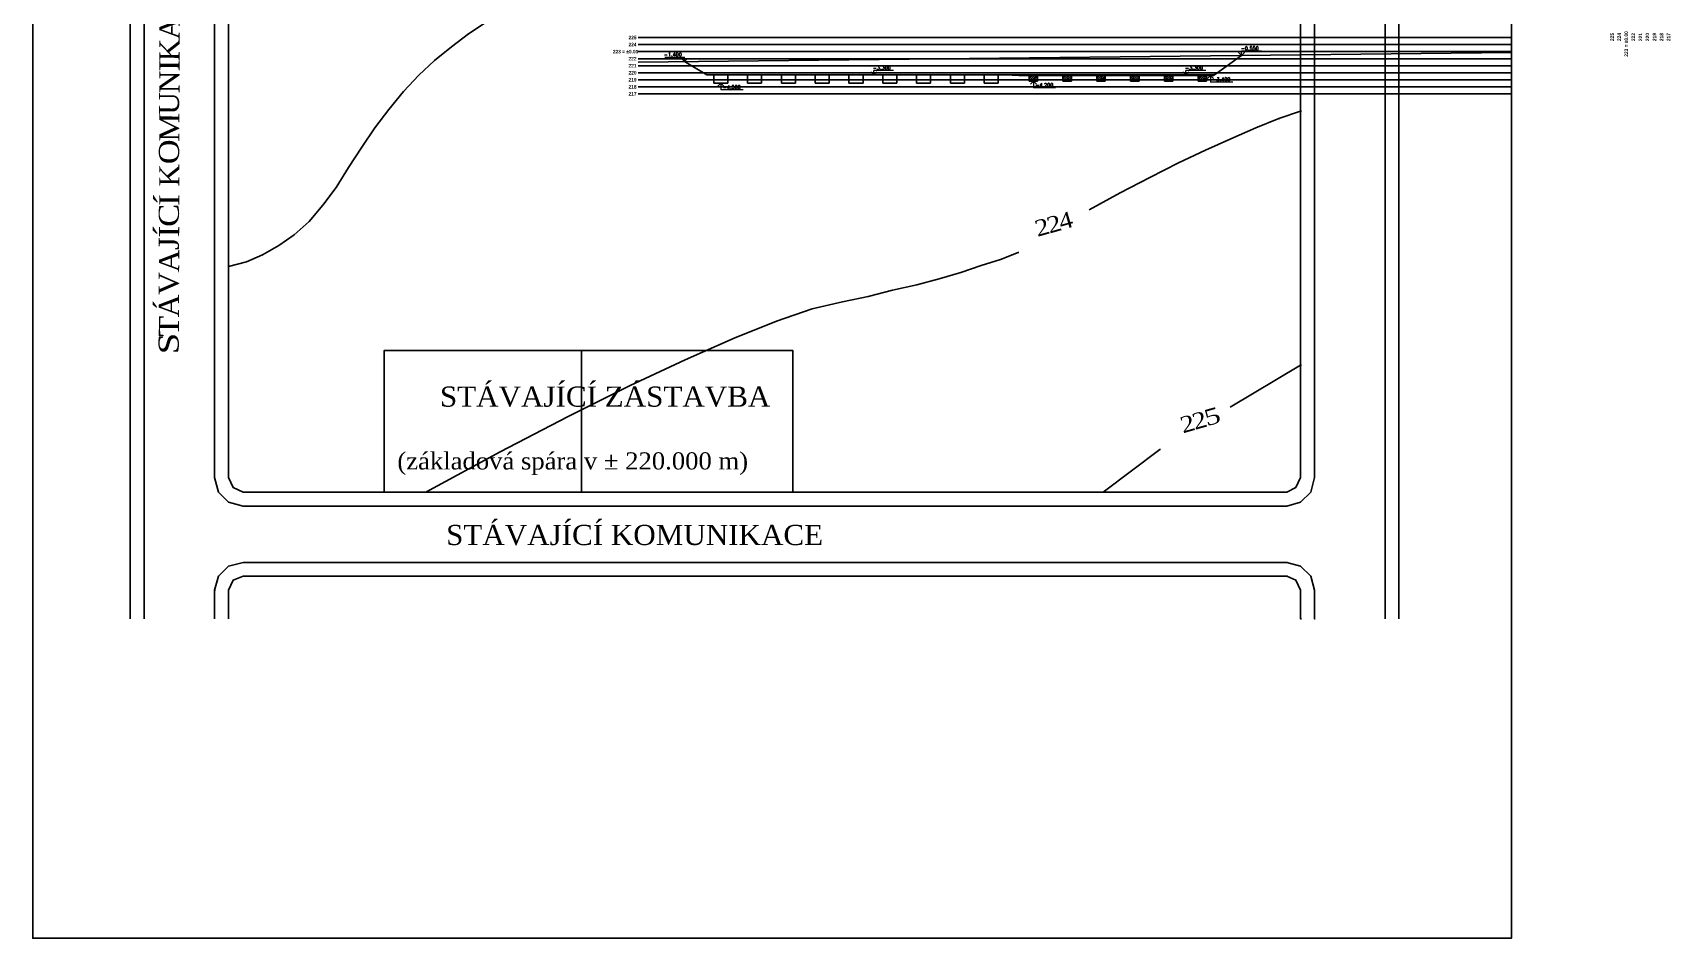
# Model space of a CAD drawing. Header units: millimetres. Extents: x -51 to 2999949, y -1641567 to 415040.
# Drawn here: x 929949 to 1162515, y -962091 to -833509 of the extents above; entities that cross this region are included whole.
import ezdxf

# ---------------------------------------------------------------- set-up
doc = ezdxf.new("R2010")
doc.units = ezdxf.units.MM
doc.header["$LTSCALE"] = 75
doc.header["$MEASUREMENT"] = 0
doc.layers.get('0').update_dxf_attribs({"linetype": 'CONTINUOUS'})
for name, color, linetype in [('DNO', 210, 'CONTINUOUS'), ('TEXT hloubky ŘEZ', 255, 'CONTINUOUS'), ('ŘEZ bílá', 251, 'CONTINUOUS'), ('ŘEZ červená', 10, 'CONTINUOUS'), ('šrafy', 90, 'CONTINUOUS')]:
    doc.layers.add(name, color=color, linetype=linetype)
doc.layers.add('texty', color=255, linetype='CONTINUOUS', lineweight=15)
doc.styles.add('romans', font='romans.shx')
doc.styles.add('TIMESNEWROMAN', font='times.ttf')
doc.styles.add('ŘEZ HLOUBKY', font='ariblk.ttf', dxfattribs={"width": 0.75, "height": 500})
pattern_1 = [(45, (2149.33, -1021092.52), (-132.58252, 132.58252), [])]
pattern_2 = [(45, (2149.33, -1021092.52), (-132.58252, 132.58252), [])]

# ---------------------------------------------------------------- blocks, each defined once
blk = doc.blocks.new('*U28')
at = {"layer": 'DNO'}
for p, q in [((-1000, 600), (-1000, -600)), ((1000, -600), (1000, 600)), ((-1000, -600), (1000, -600))]:
    blk.add_line(p, q, dxfattribs=at)
blk = doc.blocks.new('*U29')
at = {"layer": 'DNO', "color": 0, "linetype": 'ByBlock', "lineweight": -2, "transparency": 16777216}
for p in [(0, 0), (4800, 0), (9600, 0), (14400, 0), (19200, 0), (24000, 0), (28800, 0), (33600, 0), (38400, 0)]:
    blk.add_blockref('*U28', p, dxfattribs=at)

msp = doc.modelspace()

# ---------------------------------------------------------------- hatches: boundary and pattern name
at = {"layer": 'šrafy'}
h = msp.add_hatch(dxfattribs=at)
h.set_pattern_fill('ANSI31', color=256, scale=1500)
h.set_pattern_definition(pattern_1)
h.paths.add_polyline_path([(1070019.7798, -839489.4871), (1068069.7798, -839489.4871), (1070019.7798, -839589.4871)])
h = msp.add_hatch(dxfattribs=at)
h.set_pattern_fill('ANSI31', color=256, scale=1500)
h.set_pattern_definition(pattern_1)
h.paths.add_polyline_path([(1072669.7798, -839489.4871), (1070019.7798, -839489.4871), (1070019.7798, -839589.4871), (1072669.7798, -839589.4871)])
h = msp.add_hatch(dxfattribs=at)
h.set_pattern_fill('ANSI31', color=256, scale=1500)
h.set_pattern_definition(pattern_1)
h.paths.add_polyline_path([(1076269.7798, -839489.4871), (1072669.7798, -839489.4871), (1072669.7798, -839589.4871), (1076269.7798, -839589.4871)])
h = msp.add_hatch(dxfattribs=at)
h.set_pattern_fill('ANSI31', color=256, scale=1500)
h.set_pattern_definition(pattern_1)
h.paths.add_polyline_path([(1097669.7798, -839489.4871), (1076269.7798, -839489.4871), (1076269.7798, -839589.4871), (1097669.7798, -839589.4871)])
h = msp.add_hatch(dxfattribs=at)
h.set_pattern_fill('ANSI31', color=256, scale=1500)
h.set_pattern_definition(pattern_1)
h.paths.add_polyline_path([(1097805.5361, -839489.4871), (1097669.7798, -839489.4871), (1097669.7798, -839589.4871)])
h = msp.add_hatch(dxfattribs=at)
h.set_pattern_fill('ANSI31', color=256, scale=1500)
h.set_pattern_definition(pattern_2)
h.paths.add_polyline_path([(1072669.7798, -839589.4871), (1071469.7798, -839589.4871), (1071469.7798, -840189.4871), (1072669.7798, -840189.4871)])
h = msp.add_hatch(dxfattribs=at)
h.set_pattern_fill('ANSI31', color=256, scale=1500)
h.set_pattern_definition(pattern_2)
h.paths.add_polyline_path([(1072669.7798, -840189.4871), (1071469.7798, -840189.4871), (1071469.7798, -840389.4871), (1072669.7798, -840389.4871)])
h = msp.add_hatch(dxfattribs=at)
h.set_pattern_fill('ANSI31', color=256, scale=1500)
h.set_pattern_definition(pattern_2)
h.paths.add_polyline_path([(1077469.7798, -839589.4871), (1076269.7798, -839589.4871), (1076269.7798, -840189.4871), (1077469.7798, -840189.4871)])
h = msp.add_hatch(dxfattribs=at)
h.set_pattern_fill('ANSI31', color=256, scale=1500)
h.set_pattern_definition(pattern_2)
h.paths.add_polyline_path([(1077469.7798, -840189.4871), (1076269.7798, -840189.4871), (1076269.7798, -840389.4871), (1077469.7798, -840389.4871)])
h = msp.add_hatch(dxfattribs=at)
h.set_pattern_fill('ANSI31', color=256, scale=1500)
h.set_pattern_definition(pattern_2)
h.paths.add_polyline_path([(1082269.7798, -839589.4871), (1081069.7798, -839589.4871), (1081069.7798, -840189.4871), (1082269.7798, -840189.4871)])
h = msp.add_hatch(dxfattribs=at)
h.set_pattern_fill('ANSI31', color=256, scale=1500)
h.set_pattern_definition(pattern_2)
h.paths.add_polyline_path([(1082269.7798, -840189.4871), (1081069.7798, -840189.4871), (1081069.7798, -840389.4871), (1082269.7798, -840389.4871)])
h = msp.add_hatch(dxfattribs=at)
h.set_pattern_fill('ANSI31', color=256, scale=1500)
h.set_pattern_definition(pattern_2)
h.paths.add_polyline_path([(1087069.7798, -839589.4871), (1085869.7798, -839589.4871), (1085869.7798, -840189.4871), (1087069.7798, -840189.4871)])
h = msp.add_hatch(dxfattribs=at)
h.set_pattern_fill('ANSI31', color=256, scale=1500)
h.set_pattern_definition(pattern_2)
h.paths.add_polyline_path([(1087069.7798, -840189.4871), (1085869.7798, -840189.4871), (1085869.7798, -840389.4871), (1087069.7798, -840389.4871)])
h = msp.add_hatch(dxfattribs=at)
h.set_pattern_fill('ANSI31', color=256, scale=1500)
h.set_pattern_definition(pattern_2)
h.paths.add_polyline_path([(1091869.7798, -839589.4871), (1090669.7798, -839589.4871), (1090669.7798, -840189.4871), (1091869.7798, -840189.4871)])
h = msp.add_hatch(dxfattribs=at)
h.set_pattern_fill('ANSI31', color=256, scale=1500)
h.set_pattern_definition(pattern_2)
h.paths.add_polyline_path([(1091869.7798, -840189.4871), (1090669.7798, -840189.4871), (1090669.7798, -840389.4871), (1091869.7798, -840389.4871)])
h = msp.add_hatch(dxfattribs=at)
h.set_pattern_fill('ANSI31', color=256, scale=1500)
h.set_pattern_definition(pattern_2)
h.paths.add_polyline_path([(1096669.7798, -839589.4871), (1095469.7798, -839589.4871), (1095469.7798, -840189.4871), (1096669.7798, -840189.4871)])
h = msp.add_hatch(dxfattribs=at)
h.set_pattern_fill('ANSI31', color=256, scale=1500)
h.set_pattern_definition(pattern_2)
h.paths.add_polyline_path([(1096669.7798, -840189.4871), (1095469.7798, -840189.4871), (1095469.7798, -840389.4871), (1096669.7798, -840389.4871)])

# ---------------------------------------------------------------- linework, layer by layer
for p, q in [((959847.5854, -908738.3948), (1108142.3038, -908738.3948)), ((959847.5854, -910693.0242), (1108142.3038, -910693.0242))]:
    msp.add_line(p, q)
msp.add_lwpolyline([(929948.9938, -665091.3161), (929948.9938, -962091.3161), (1139948.9938, -962091.3161), (1139948.9938, -665091.3161)], close=True)
for points in [[(943799.0401, -916736.9497), (943799.0401, -814633.225), (943901.9177, -814633.225)], [(945779.3872, -916736.9497), (945779.3872, -814633.225), (945882.2648, -814633.225)], [(955784.0135, -814633.225), (955784.0135, -896650.5502), (956324.1064, -898733.775), (957764.3607, -900174.0292), (959847.5854, -900714.1221), (1108039.4327, -900714.1221), (1110019.7798, -900174.0292), (1111460.0406, -898733.775), (1112000.127, -896650.5502), (1112000.127, -814633.225), (1112103.0111, -814633.225)], [(957764.3607, -814633.225), (957764.3607, -896650.5502), (958407.3312, -898065.0867), (959847.5854, -898733.775), (1108039.4327, -898733.775), (1109351.0915, -898065.0867), (1110019.7798, -896650.5502), (1110019.7798, -814633.225), (1110122.664, -814633.225)], [(1122004.7468, -916736.9497), (1122004.7468, -814633.225), (1122107.6179, -814633.225)], [(1123985.0939, -916736.9497), (1123985.0939, -814633.225), (1124087.9781, -814633.225)], [(957764.3607, -866688.1198), (960284.8072, -866019.4315), (962599.4985, -865042.1168), (964914.1898, -863704.7402), (967100.2922, -862187.3261), (969183.5169, -860309.8501), (971163.8641, -857995.1588), (973041.3401, -855474.7253), (974790.2207, -852619.9216), (976667.6902, -849765.1439), (978545.1662, -847013.2243), (980525.5133, -844389.9067), (982608.7381, -841869.4601), (984794.8405, -839554.7689), (987006.6607, -837471.5506), (989424.2296, -835491.1904), (991841.7985, -833639.4452), (994362.2451, -831993.4292)], [(1080005.9204, -858663.8602), (1084403.843, -856246.2847), (1088595.9972, -854060.1823), (1092659.5756, -851976.951), (1096491.681, -850202.3592), (1100118.0311, -848556.3562), (1103641.5101, -847013.2243), (1106933.5292, -845701.5655), (1107062.118, -845701.5655)], [(1106933.5292, -845701.5655), (1110019.7798, -844621.3797), (1110122.664, -844621.3797)], [(1067377.9699, -865685.0874), (1069898.4164, -864707.7727), (1070001.2875, -864707.7727)], [(985797.873, -898733.775), (996342.5922, -893024.1936), (1006012.8679, -887983.3005), (1014808.7065, -883585.391), (1022627.2239, -879959.0409), (1029545.5799, -876898.4949), (1035589.5186, -874480.9194), (1040656.1295, -872706.3276), (1044951.1548, -871729.0129), (1048577.518, -870957.4535), (1052075.2792, -870083.0099), (1055495.8871, -869311.4375), (1058685.022, -868437.007), (1061771.2726, -867562.5634), (1064626.0633, -866559.5309), (1067377.9699, -865685.0874), (1067480.841, -865685.0874)], [(979856.825, -898733.775), (979856.825, -878647.382), (1037904.1968, -878647.382), (1037904.1968, -898733.775), (1007890.3439, -898733.775), (1007890.3439, -878647.382), (1007890.3439, -898733.775), (979856.825, -898733.775), (979959.7027, -898733.775)], [(1100015.16, -886671.6416), (1110019.7798, -880730.6003), (1110122.664, -880730.6003)], [(1081986.2675, -898733.775), (1090010.5402, -892689.8494), (1090113.4113, -892689.8494)], [(959847.5854, -908738.3948), (957764.3607, -909278.4877), (956324.1064, -910693.0242), (955784.0135, -912673.3778), (955886.8846, -912673.3778)], [(1112000.127, -912673.3778), (1111460.0406, -910693.0242), (1110019.7798, -909278.4877), (1108039.4327, -908738.3948), (1108142.3038, -908738.3948)], [(959847.5854, -910693.0242), (958407.3312, -911258.8414), (957764.3607, -912673.3778), (957867.2383, -912673.3778)], [(1110019.7798, -912673.3778), (1109351.0915, -911258.8414), (1108039.4327, -910693.0242), (1108142.3038, -910693.0242)], [(955784.0135, -916736.9497), (955784.0135, -912673.3778), (955886.8846, -912673.3778)], [(957764.3607, -916736.9497), (957764.3607, -912673.3778), (957867.2383, -912673.3778)], [(1110019.7798, -912673.3778), (1110019.7798, -916736.9497), (1110122.664, -916736.9497)], [(1112000.127, -912673.3778), (1112000.127, -916736.9497), (1112103.0111, -916736.9497)]]:
    msp.add_lwpolyline(points)
at = {"layer": 'DNO'}
for p, q in [((1097805.5361, -839489.4871), (1101640.6933, -836738.1171)), ((1025669.7798, -839489.4871), (1022531.0495, -837602.6657)), ((1025669.7798, -839489.4871), (1068069.7798, -839489.4871)), ((1046869.7798, -839489.4871), (1025669.7798, -839489.4871)), ((1068069.7798, -839489.4871), (1097805.5361, -839489.4871)), ((1070019.7798, -839589.4871), (1068069.7798, -839489.4871)), ((1097669.7798, -839589.4871), (1097805.5361, -839489.4871)), ((1072669.7798, -839589.4871), (1070019.7798, -839589.4871)), ((1071469.7798, -840389.4871), (1071469.7798, -839589.4871)), ((1072669.7798, -840389.4871), (1071469.7798, -840389.4871)), ((1072669.7798, -839589.4871), (1076269.7798, -839589.4871)), ((1072669.7798, -839589.4871), (1072669.7798, -840389.4871)), ((1076269.7798, -839589.4871), (1097669.7798, -839589.4871)), ((1076269.7798, -840389.4871), (1076269.7798, -839589.4871)), ((1076269.7798, -840389.4871), (1077469.7798, -840389.4871)), ((1077469.7798, -839589.4871), (1077469.7798, -840389.4871)), ((1081069.7798, -840389.4871), (1081069.7798, -839589.4871)), ((1081069.7798, -840389.4871), (1082269.7798, -840389.4871)), ((1082269.7798, -839589.4871), (1082269.7798, -840389.4871)), ((1085869.7798, -840389.4871), (1085869.7798, -839589.4871)), ((1085869.7798, -840389.4871), (1087069.7798, -840389.4871)), ((1087069.7798, -839589.4871), (1087069.7798, -840389.4871)), ((1090669.7798, -840389.4871), (1090669.7798, -839589.4871)), ((1090669.7798, -840389.4871), (1091869.7798, -840389.4871)), ((1091869.7798, -839589.4871), (1091869.7798, -840389.4871)), ((1095469.7798, -840389.4871), (1095469.7798, -839589.4871)), ((1095469.7798, -840389.4871), (1096669.7798, -840389.4871)), ((1096669.7798, -840389.4871), (1096669.7798, -839589.4871))]:
    msp.add_line(p, q, dxfattribs=at)
at = {"layer": 'texty', "linetype": 'ByBlock', "lineweight": 20, "ltscale": 5}
for p, q in [((1019711.0495, -836990.0819), (1022531.0495, -836990.0819)), ((1022531.0495, -837602.6657), (1022104.7576, -837176.3738)), ((1022531.0495, -837602.6657), (1022531.0495, -836990.0819)), ((1022531.0495, -837602.6657), (1022957.3414, -837176.3738)), ((1101640.6933, -836738.1171), (1101214.4014, -836311.8252)), ((1101640.6933, -836738.1171), (1101640.6933, -836125.5333)), ((1104460.6933, -836125.5333), (1101640.6933, -836125.5333)), ((1101640.6933, -836738.1171), (1102066.9852, -836311.8252)), ((1049380.9141, -839489.4871), (1048954.6222, -839063.1952)), ((1049380.9141, -839489.4871), (1049380.9141, -838876.9033)), ((1052200.9141, -838876.9033), (1049380.9141, -838876.9033)), ((1049380.9141, -839489.4871), (1049807.206, -839063.1952)), ((1093727.4544, -839489.4871), (1093301.1625, -839063.1952)), ((1093727.4544, -839489.4871), (1093727.4544, -838876.9033)), ((1096547.4544, -838876.9033), (1093727.4544, -838876.9033)), ((1093727.4544, -839489.4871), (1094153.7463, -839063.1952)), ((1027669.7798, -840689.4871), (1027243.4879, -841115.7791)), ((1027669.7798, -840689.4871), (1028096.0717, -841115.7791)), ((1027669.7798, -840689.4871), (1027669.7798, -841631.3195)), ((1030826.4037, -841631.3195), (1027669.7798, -841631.3195)), ((1072069.7798, -840389.4871), (1071643.4879, -840815.7791)), ((1072069.7798, -840389.4871), (1072496.0717, -840815.7791)), ((1072069.7798, -840389.4871), (1072069.7798, -841331.3195)), ((1075226.4037, -841331.3195), (1072069.7798, -841331.3195)), ((1097217.8113, -839589.4871), (1096791.5194, -840015.7791)), ((1097217.8113, -839589.4871), (1097644.1033, -840015.7791)), ((1097217.8113, -839589.4871), (1097217.8113, -840531.3195)), ((1100374.4352, -840531.3195), (1097217.8113, -840531.3195))]:
    msp.add_line(p, q, dxfattribs=at)
at = {"layer": 'ŘEZ bílá'}
for p, q in [((1015914.6166, -834189.4871), (1139948.9938, -834189.4871)), ((1015914.6166, -835189.4871), (1139948.9938, -835189.4871)), ((1015914.6166, -836189.4871), (1139948.9938, -836189.4871)), ((1015914.6166, -837189.4871), (1139948.9938, -837189.4871)), ((1015914.6166, -838189.4871), (1139948.9938, -838189.4871)), ((1015914.6166, -839189.4871), (1139948.9938, -839189.4871)), ((1015914.6166, -840189.4871), (1139948.9938, -840189.4871)), ((1015914.6166, -841189.4871), (1139948.9938, -841189.4871)), ((1015914.6166, -842189.4871), (1139948.9938, -842189.4871))]:
    msp.add_line(p, q, dxfattribs=at)
at = {"layer": 'ŘEZ červená'}
msp.add_line((1139948.9938, -836317.8413), (1015914.6166, -837675.0648), dxfattribs=at)

# ---------------------------------------------------------------- block references
at = {"layer": 'DNO'}
msp.add_blockref('*U29', (1027669.7798, -840089.4871), dxfattribs=at)

# ---------------------------------------------------------------- texts
at = {"attachment_point": 7, "style": 'TIMESNEWROMAN'}
for s, insert, char_height, width, rotation in [('\\W1.04;A', (950793.6992, -834513.7449), 2863.05416, 4592.758633, 89.900411366), ('\\W1.03;K', (950793.6992, -837574.1078), 2863.05416, 4572.933721, 89.900411366), ('\\W1.02;N', (950793.7907, -842074.8753), 2863.05416, 4557.722998, 89.900411366), ('\\W1.19;I', (950793.7907, -839014.4994), 2863.05416, 3142.167689, 89.900411366), ('\\W1.04;U', (950768.243, -845161.126), 2863.05416, 4588.465591, 89.900411366), ('\\W1.07;M', (950768.158, -848993.1005), 2863.05416, 5402.248105, 89.900411366), ('\\W1.13;O', (950768.2822, -852182.1438), 2863.05416, 4720.524113, 89.900411366), ('\\W1.03;K', (950768.4523, -855371.1479), 2863.05416, 4572.933721, 89.900411366), ('\\W1.19;Í', (950768.4981, -858123.2375), 2863.05416, 3142.167689, 89.900411366), ('\\W1.14;C', (950742.6953, -861080.7816), 2863.05416, 4490.011551, 89.900411366), ('\\W1.16;2', (1072649.3811, -862495.0106), 2289.83564, 3047.345227, 15.800195223), ('\\W1.16;2', (1074346.7804, -862032.2477), 2289.83564, 3047.345227, 15.800195223), ('\\W1.13;4', (1076018.5534, -861543.4661), 2289.83564, 3009.2889, 15.800195223), ('\\W1.19;Í', (950742.6495, -862623.9004), 2863.05416, 3142.167689, 89.900411366), ('\\W1.09;J', (950742.6953, -864372.9968), 2863.05416, 3226.500007, 89.900411366), ('\\W1.04;A', (950742.8196, -867562.0009), 2863.05416, 4592.758633, 89.900411366), ('\\W1.05;V', (950742.9962, -870751.0573), 2863.05416, 4599.969062, 89.900411366), ('\\W1.04;Á', (950717.3176, -873914.6051), 2863.05416, 4592.758633, 89.900411366), ('\\W1.12;T', (950717.3569, -876666.6425), 2863.05416, 4225.102355, 89.900411366), ('\\W1.28;S', (950717.4027, -879187.3507), 2863.05416, 4219.334297, 89.900411366), ('\\W1.16;2', (1093301.4343, -890399.8818), 2289.83564, 3047.345227, 15.800195223), ('\\W1.16;2', (1094998.7812, -889911.1917), 2289.83564, 3047.345227, 15.800195223), ('\\W1.31;5', (1096696.1543, -889422.4886), 2289.83564, 3222.341082, 15.800195223)]:
    msp.add_mtext(s, dxfattribs=dict(at, insert=insert, char_height=char_height, width=width, rotation=rotation))
for s, insert, char_height, width in [('\\W1.02;STÁVAJÍCÍ\\~ZÁSTAVBA', (987778.2266, -886671.5108), 2863.160702, 47179.177469), ('\\W1.03;(základová\\~spára\\~v\\~±\\~220.000\\~m)', (981734.3011, -896316.0687), 2433.709411, 49434.835916), ('\\W1.02;STÁVAJÍCÍ\\~KOMUNIKACE', (988652.6637, -906320.6558), 2863.160702, 53670.587301)]:
    msp.add_mtext(s, dxfattribs=dict(at, insert=insert, char_height=char_height, width=width))
at = {"layer": 'TEXT hloubky ŘEZ', "char_height": 500, "attachment_point": 1, "style": 'ŘEZ HLOUBKY'}
for s, width, heights, insert in [('225', 1674.686176, [0], (1014562.687, -833939.4871)), ('223 = ±0.00', 3549.990573, [1316.3218], (1012337.5089, -835939.4871)), ('224', 1674.686176, [0], (1014562.687, -834939.4871)), ('222', 1674.686176, [0], (1014562.687, -836939.4871)), ('221', 1674.686176, [0], (1014562.687, -837939.4871)), ('220', 1674.686176, [0], (1014562.687, -838939.4871)), ('219', 1674.686176, [0], (1014562.687, -839939.4871)), ('218', 1674.686176, [0], (1014562.687, -840939.4871)), ('217', 1674.686176, [0], (1014562.687, -841939.4871))]:
    msp.add_mtext_dynamic_manual_height_columns(s, width=width, gutter_width=2500, heights=heights, dxfattribs=dict(at, insert=insert))
at = {"layer": 'TEXT hloubky ŘEZ', "char_height": 500, "attachment_point": 1, "rotation": 90, "style": 'ŘEZ HLOUBKY'}
for s, width, heights, insert in [('225', 1674.686176, [0], (1154015.2522, -834683.7822)), ('224', 1674.686176, [0], (1155015.2522, -834683.7822)), ('223 = ±0.00', 3549.990573, [1316.3218], (1156015.2522, -836908.9603)), ('222', 1674.686176, [0], (1157015.2522, -834683.7822)), ('221', 1674.686176, [0], (1158015.2522, -834683.7822)), ('220', 1674.686176, [0], (1159015.2522, -834683.7822)), ('219', 1674.686176, [0], (1160015.2522, -834683.7822)), ('218', 1674.686176, [0], (1161015.2522, -834683.7822)), ('217', 1674.686176, [0], (1162015.2522, -834683.7822))]:
    msp.add_mtext_dynamic_manual_height_columns(s, width=width, gutter_width=2500, heights=heights, dxfattribs=dict(at, insert=insert))
at = {"layer": 'texty', "ltscale": 20, "extrusion": (1.93959e-16, -3.39308e-16, -1), "style": 'romans', "text_generation_flag": 2}
for s, p in [('-1,400', (-1019581.0794, -836851.2495)), ('-0,550', (-1101510.7232, -835986.701)), ('-3,300', (-1049250.9441, -838738.071)), ('-3,300', (-1093597.4843, -838738.071)), ('-4,500', (-1027946.4037, -841492.4871)), ('-4,200', (-1072346.4037, -841192.4871)), ('-3,400', (-1097494.4352, -840392.4871))]:
    msp.add_text(s, height=514.89696, dxfattribs=at).set_placement(p)

doc.saveas('drawing.dxf')
